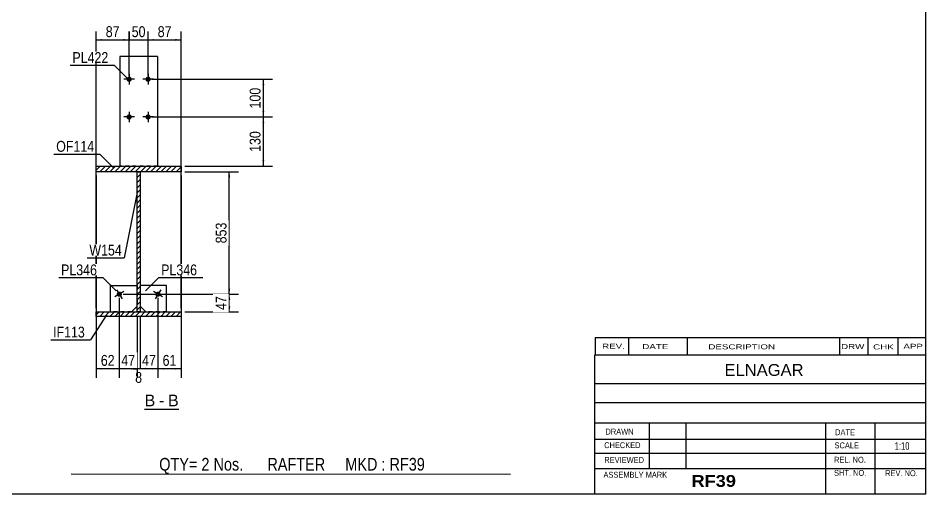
# Model space of a CAD drawing. Header units: millimetres. Extents: x -18 to 386, y -189 to 88.
# Drawn here: x 144.6 to 384.7, y -189.4 to -63.5 of the extents above; entities that cross this region are included whole.
import ezdxf

# ---------------------------------------------------------------- set-up
doc = ezdxf.new("R2010")
doc.units = ezdxf.units.MM
doc.linetypes.add('DXK_LINE_DOT1', pattern=[1.8814, 0.9407, -0.9407])
doc.styles.add('Arial', font='ARIAL.TTF', dxfattribs={"height": 0.2})
doc.styles.add('Arial Bold', font='ARIALBD.TTF', dxfattribs={"height": 0.2})
doc.styles.add('Arial Narrow', font='ARIALN.TTF', dxfattribs={"height": 0.2})

# ---------------------------------------------------------------- blocks, each defined once
blk = doc.blocks.new('Unknown-623477846-1210')
at = {"color": 5, "linetype": 'Continuous'}
for p, q in [((384.7, -189.37), (384.7, 87.63)), ((-15.3, -189.37), (384.7, -189.37))]:
    blk.add_line(p, q, dxfattribs=at)
blk = doc.blocks.new('Unknown-623477846-16 - 1231')
at = {"color": 7, "linetype": 'Continuous'}
blk.add_line((177.99, -166.93), (187.02, -166.93), dxfattribs=at)
at = {"color": 0, "linetype": 'Continuous'}
blk.add_wipeout([(180.84, -166.18), (180.84, -162.98), (177.99, -162.98), (177.99, -166.18)], dxfattribs=at)
blk.add_wipeout([(183.22, -166.18), (183.22, -162.98), (181.8, -162.98), (181.8, -166.18)], dxfattribs=at)
at = {"color": 96, "linetype": 'Continuous', "style": 'Arial'}
blk.add_text('B', height=3.06, dxfattribs=at).set_placement((177.99, -166.18))
at = {"color": 0, "linetype": 'Continuous'}
blk.add_wipeout([(187.02, -166.18), (187.02, -162.98), (184.18, -162.98), (184.18, -166.18)], dxfattribs=at)
at = {"color": 96, "linetype": 'Continuous', "style": 'Arial'}
for s, p in [('B', (184.18, -166.18)), ('-', (181.8, -166.18))]:
    blk.add_text(s, height=3.06, dxfattribs=at).set_placement(p)
blk = doc.blocks.new('Bolt-623477846-1249 - 1231')
at = {"linetype": 'Continuous'}
blk.add_hatch(color=3, dxfattribs=at).paths.add_polyline_path([(182.11, -136.9, -1), (180.93, -136.16, -1)])
at = {"color": 3, "linetype": 'Continuous'}
for p, q in [((182.71, -137.27), (180.33, -135.79)), ((182.26, -135.34), (180.78, -137.72))]:
    blk.add_line(p, q, dxfattribs=at)
blk = doc.blocks.new('Bolt-623477846-1250 - 1231')
at = {"linetype": 'Continuous'}
blk.add_hatch(color=3, dxfattribs=at).paths.add_polyline_path([(171.91, -136.16, -1), (170.73, -136.9, -1)])
at = {"color": 3, "linetype": 'Continuous'}
for p, q in [((172.51, -135.79), (170.13, -137.27)), ((170.58, -135.34), (172.06, -137.72))]:
    blk.add_line(p, q, dxfattribs=at)
blk = doc.blocks.new('Part-623477846-1319 - 1231')
at = {"color": 2, "linetype": 'Continuous'}
for p, q in [((183.82, -134.23), (176.82, -134.23)), ((183.82, -141.23), (183.82, -134.23)), ((176.82, -139.73), (178.32, -141.23))]:
    blk.add_line(p, q, dxfattribs=at)
at = {"color": 7, "linetype": 'DXK_LINE_DOT1'}
for p, q in [((176.82, -134.23), (176.82, -139.73)), ((183.82, -141.23), (178.32, -141.23))]:
    blk.add_line(p, q, dxfattribs=at)
blk = doc.blocks.new('Part-623477846-1287 - 1231')
at = {"linetype": 'Continuous'}
h = blk.add_hatch(dxfattribs=at)
h.set_pattern_fill('', scale=0.3, style=0, pattern_type=0)
h.set_pattern_definition([(45, (176.8213, -141.2315), (-0.67352, 0.67352), [])])
h.paths.add_polyline_path([(176.02, -141.23), (176.82, -141.23), (176.82, -104.13), (176.02, -104.13)])
at = {"color": 2, "linetype": 'Continuous'}
for p, q in [((176.02, -119.13), (176.02, -104.13)), ((176.02, -104.13), (176.82, -104.13)), ((176.82, -104.13), (176.82, -119.13)), ((176.02, -141.23), (176.02, -119.23)), ((176.82, -119.23), (176.82, -141.23)), ((176.82, -141.23), (176.02, -141.23))]:
    blk.add_line(p, q, dxfattribs=at)
blk = doc.blocks.new('Bolt-623477846-1264 - 1231')
at = {"linetype": 'Continuous'}
for points in [[(174.62, -79.63, -1), (173.22, -79.63, -1)], [(179.62, -79.63, -1), (178.22, -79.63, -1)], [(174.62, -89.63, -1), (173.22, -89.63, -1)], [(179.62, -89.63, -1), (178.22, -89.63, -1)]]:
    blk.add_hatch(color=3, dxfattribs=at).paths.add_polyline_path(points)
at = {"color": 3, "linetype": 'Continuous'}
for p, q in [((173.92, -78.23), (173.92, -81.03)), ((178.92, -78.23), (178.92, -81.03)), ((175.32, -79.63), (172.52, -79.63)), ((180.32, -79.63), (177.52, -79.63)), ((173.92, -88.23), (173.92, -91.03)), ((178.92, -88.23), (178.92, -91.03)), ((175.32, -89.63), (172.52, -89.63)), ((180.32, -89.63), (177.52, -89.63))]:
    blk.add_line(p, q, dxfattribs=at)
blk = doc.blocks.new('Part-623477846-1324 - 1231')
at = {"color": 2, "linetype": 'Continuous'}
for p, q in [((169.02, -141.23), (169.02, -134.23)), ((169.02, -134.23), (176.02, -134.23)), ((176.02, -139.73), (174.52, -141.23))]:
    blk.add_line(p, q, dxfattribs=at)
at = {"color": 7, "linetype": 'DXK_LINE_DOT1'}
for p, q in [((176.02, -134.23), (176.02, -139.73)), ((174.52, -141.23), (169.02, -141.23))]:
    blk.add_line(p, q, dxfattribs=at)
blk = doc.blocks.new('Part-623477846-1359 - 1231')
at = {"color": 2, "linetype": 'Continuous'}
for p, q in [((181.42, -73.63), (171.42, -73.63)), ((171.42, -73.63), (171.42, -102.63)), ((181.42, -73.63), (181.42, -102.63))]:
    blk.add_line(p, q, dxfattribs=at)
at = {"color": 7, "linetype": 'DXK_LINE_DOT1'}
blk.add_line((181.42, -102.63), (171.42, -102.63), dxfattribs=at)
blk = doc.blocks.new('Part-623477846-1394 - 1231')
at = {"linetype": 'Continuous'}
h = blk.add_hatch(dxfattribs=at)
h.set_pattern_fill('', scale=0.3, style=0, pattern_type=0)
h.set_pattern_definition([(45, (187.6713, -142.4315), (-0.67352, 0.67352), [])])
h.paths.add_polyline_path([(165.17, -142.43), (187.67, -142.43), (187.67, -141.23), (165.17, -141.23)])
at = {"color": 2, "linetype": 'Continuous'}
for p, q in [((165.17, -142.43), (165.17, -141.23)), ((165.17, -141.23), (187.67, -141.23)), ((187.67, -141.23), (187.67, -142.43)), ((187.67, -142.43), (165.17, -142.43))]:
    blk.add_line(p, q, dxfattribs=at)
blk = doc.blocks.new('Part-623477846-1421 - 1231')
at = {"linetype": 'Continuous'}
h = blk.add_hatch(dxfattribs=at)
h.set_pattern_fill('', scale=0.3, style=0, pattern_type=0)
h.set_pattern_definition([(45, (187.6713, -104.1315), (-0.67352, 0.67352), [])])
h.paths.add_polyline_path([(165.17, -104.13), (187.67, -104.13), (187.67, -102.63), (165.17, -102.63)])
at = {"color": 2, "linetype": 'Continuous'}
for p, q in [((165.17, -104.13), (165.17, -102.63)), ((165.17, -102.63), (187.67, -102.63)), ((187.67, -102.63), (187.67, -104.13)), ((187.67, -104.13), (165.17, -104.13))]:
    blk.add_line(p, q, dxfattribs=at)
blk = doc.blocks.new('StraightDimension-623477846-1507 - 1231')
at = {"linetype": 'Continuous'}
for points in [[(175.42, -69.48), (173.92, -69.23), (175.42, -68.98)], [(177.42, -68.98), (178.92, -69.23), (177.42, -69.48)]]:
    blk.add_hatch(color=7, dxfattribs=at).paths.add_polyline_path(points)
at = {"color": 7, "linetype": 'Continuous'}
for p, q in [((173.92, -78.63), (173.92, -66.98)), ((178.92, -78.63), (178.92, -66.98)), ((173.92, -69.23), (178.92, -69.23))]:
    blk.add_line(p, q, dxfattribs=at)
at = {"color": 0}
blk.add_wipeout([(178.85, -69.08), (178.85, -64.88), (173.99, -64.88), (173.99, -69.08)], dxfattribs=at)
at = {"color": 3, "style": 'Arial Narrow'}
blk.add_text('50', height=2.863, dxfattribs=at).set_placement((174.59, -68.48))
blk = doc.blocks.new('StraightDimension-623477846-1451 - 1231')
at = {"linetype": 'Continuous'}
for points in [[(209.17, -81.13), (209.42, -79.63), (209.67, -81.13)], [(209.67, -88.13), (209.42, -89.63), (209.17, -88.13)]]:
    blk.add_hatch(color=7, dxfattribs=at).paths.add_polyline_path(points)
at = {"color": 7, "linetype": 'Continuous'}
for p, q in [((179.92, -79.63), (211.82, -79.63)), ((209.42, -89.63), (209.42, -79.63)), ((179.92, -89.63), (211.82, -89.63))]:
    blk.add_line(p, q, dxfattribs=at)
at = {"color": 0}
blk.add_wipeout([(209.27, -81.29), (205.07, -81.29), (205.07, -87.97), (209.27, -87.97)], dxfattribs=at)
at = {"color": 3, "style": 'Arial Narrow'}
blk.add_text('100', height=2.863, rotation=90.0002, dxfattribs=at).set_placement((208.67, -87.37))
blk = doc.blocks.new('StraightDimension-623477846-1434 - 1231')
at = {"linetype": 'Continuous'}
for points in [[(209.17, -91.13), (209.42, -89.63), (209.67, -91.13)], [(209.67, -101.13), (209.42, -102.63), (209.17, -101.13)]]:
    blk.add_hatch(color=7, dxfattribs=at).paths.add_polyline_path(points)
at = {"color": 7, "linetype": 'Continuous'}
for p, q in [((179.92, -89.63), (211.82, -89.63)), ((209.42, -102.63), (209.42, -89.63)), ((188.67, -102.63), (211.82, -102.63))]:
    blk.add_line(p, q, dxfattribs=at)
at = {"color": 0}
blk.add_wipeout([(209.27, -92.79), (205.07, -92.79), (205.07, -99.47), (209.27, -99.47)], dxfattribs=at)
at = {"color": 3, "style": 'Arial Narrow'}
blk.add_text('130', height=2.863, rotation=90.0002, dxfattribs=at).set_placement((208.67, -98.87))
blk = doc.blocks.new('StraightDimension-623477846-3334 - 1231')
at = {"linetype": 'Continuous'}
for points in [[(178.32, -156.48), (176.82, -156.23), (178.32, -155.98)], [(180.02, -155.98), (181.52, -156.23), (180.02, -156.48)]]:
    blk.add_hatch(color=7, dxfattribs=at).paths.add_polyline_path(points)
at = {"color": 7, "linetype": 'Continuous'}
for p, q in [((181.52, -137.53), (181.52, -158.63)), ((176.82, -142.23), (176.82, -158.63)), ((176.82, -156.23), (181.52, -156.23))]:
    blk.add_line(p, q, dxfattribs=at)
at = {"color": 0}
blk.add_wipeout([(181.6, -156.08), (181.6, -151.88), (176.74, -151.88), (176.74, -156.08)], dxfattribs=at)
at = {"color": 3, "style": 'Arial Narrow'}
blk.add_text('47', height=2.863, dxfattribs=at).set_placement((177.34, -155.48))
blk = doc.blocks.new('StraightDimension-623477846-1462 - 1231')
at = {"linetype": 'Continuous'}
for points in [[(200.17, -105.63), (200.42, -104.13), (200.67, -105.63)], [(200.67, -135.03), (200.42, -136.53), (200.17, -135.03)]]:
    blk.add_hatch(color=7, dxfattribs=at).paths.add_polyline_path(points)
at = {"color": 7, "linetype": 'Continuous'}
for p, q in [((188.67, -104.13), (202.82, -104.13)), ((200.42, -136.53), (200.42, -104.13)), ((172.32, -136.53), (202.82, -136.53))]:
    blk.add_line(p, q, dxfattribs=at)
at = {"color": 0}
blk.add_wipeout([(200.27, -116.99), (196.07, -116.99), (196.07, -123.67), (200.27, -123.67)], dxfattribs=at)
at = {"color": 3, "style": 'Arial Narrow'}
blk.add_text('853', height=2.863, rotation=90.0002, dxfattribs=at).set_placement((199.67, -123.07))
blk = doc.blocks.new('StraightDimension-623477846-1480 - 1231')
at = {"linetype": 'Continuous'}
for points in [[(200.17, -138.03), (200.42, -136.53), (200.67, -138.03)], [(200.67, -139.73), (200.42, -141.23), (200.17, -139.73)]]:
    blk.add_hatch(color=7, dxfattribs=at).paths.add_polyline_path(points)
at = {"color": 7, "linetype": 'Continuous'}
for p, q in [((172.32, -136.53), (202.82, -136.53)), ((200.42, -141.23), (200.42, -136.53)), ((188.67, -141.23), (202.82, -141.23))]:
    blk.add_line(p, q, dxfattribs=at)
at = {"color": 0}
blk.add_wipeout([(200.27, -136.45), (196.07, -136.45), (196.07, -141.31), (200.27, -141.31)], dxfattribs=at)
at = {"color": 3, "style": 'Arial Narrow'}
blk.add_text('47', height=2.863, rotation=90.0002, dxfattribs=at).set_placement((199.67, -140.71))
blk = doc.blocks.new('StraightDimension-623477846-1497 - 1231')
at = {"linetype": 'Continuous'}
for points in [[(180.42, -69.48), (178.92, -69.23), (180.42, -68.98)], [(186.17, -68.98), (187.67, -69.23), (186.17, -69.48)]]:
    blk.add_hatch(color=7, dxfattribs=at).paths.add_polyline_path(points)
at = {"color": 7, "linetype": 'Continuous'}
for p, q in [((178.92, -78.63), (178.92, -66.98)), ((187.67, -140.23), (187.67, -66.98)), ((178.92, -69.23), (187.67, -69.23))]:
    blk.add_line(p, q, dxfattribs=at)
at = {"color": 0}
blk.add_wipeout([(185.72, -69.08), (185.72, -64.88), (180.87, -64.88), (180.87, -69.08)], dxfattribs=at)
at = {"color": 3, "style": 'Arial Narrow'}
blk.add_text('87', height=2.863, dxfattribs=at).set_placement((181.47, -68.48))
blk = doc.blocks.new('StraightDimension-623477846-1517 - 1231')
at = {"linetype": 'Continuous'}
for points in [[(166.67, -69.48), (165.17, -69.23), (166.67, -68.98)], [(172.42, -68.98), (173.92, -69.23), (172.42, -69.48)]]:
    blk.add_hatch(color=7, dxfattribs=at).paths.add_polyline_path(points)
at = {"color": 7, "linetype": 'Continuous'}
for p, q in [((165.17, -140.23), (165.17, -66.98)), ((173.92, -78.63), (173.92, -66.98)), ((165.17, -69.23), (173.92, -69.23))]:
    blk.add_line(p, q, dxfattribs=at)
at = {"color": 0}
blk.add_wipeout([(171.97, -69.08), (171.97, -64.88), (167.12, -64.88), (167.12, -69.08)], dxfattribs=at)
at = {"color": 3, "style": 'Arial Narrow'}
blk.add_text('87', height=2.863, dxfattribs=at).set_placement((167.72, -68.48))
blk = doc.blocks.new('StraightDimension-623477846-3333 - 1231')
at = {"linetype": 'Continuous'}
for points in [[(183.02, -156.48), (181.52, -156.23), (183.02, -155.98)], [(186.17, -155.98), (187.67, -156.23), (186.17, -156.48)]]:
    blk.add_hatch(color=7, dxfattribs=at).paths.add_polyline_path(points)
at = {"color": 7, "linetype": 'Continuous'}
for p, q in [((187.67, -105.13), (187.67, -158.63)), ((181.52, -137.53), (181.52, -158.63)), ((181.52, -156.23), (187.67, -156.23))]:
    blk.add_line(p, q, dxfattribs=at)
at = {"color": 0}
blk.add_wipeout([(187.02, -156.08), (187.02, -151.88), (182.17, -151.88), (182.17, -156.08)], dxfattribs=at)
at = {"color": 3, "style": 'Arial Narrow'}
blk.add_text('61', height=2.863, dxfattribs=at).set_placement((182.77, -155.48))
blk = doc.blocks.new('StraightDimension-623477846-3335 - 1231')
at = {"linetype": 'Continuous'}
for points in [[(174.52, -155.98), (176.02, -156.23), (174.52, -156.48)], [(178.32, -156.48), (176.82, -156.23), (178.32, -155.98)]]:
    blk.add_hatch(color=7, dxfattribs=at).paths.add_polyline_path(points)
at = {"color": 7, "linetype": 'Continuous'}
for p, q in [((176.02, -142.23), (176.02, -158.48)), ((176.82, -142.23), (176.82, -158.48)), ((176.02, -156.23), (176.82, -156.23))]:
    blk.add_line(p, q, dxfattribs=at)
at = {"color": 0}
blk.add_wipeout([(177.94, -160.58), (177.94, -156.38), (174.91, -156.38), (174.91, -160.58)], dxfattribs=at)
at = {"color": 3, "style": 'Arial Narrow'}
blk.add_text('8', height=2.86, dxfattribs=at).set_placement((175.51, -159.98))
blk = doc.blocks.new('StraightDimension-623477846-3336 - 1231')
at = {"linetype": 'Continuous'}
for points in [[(172.82, -156.48), (171.32, -156.23), (172.82, -155.98)], [(174.52, -155.98), (176.02, -156.23), (174.52, -156.48)]]:
    blk.add_hatch(color=7, dxfattribs=at).paths.add_polyline_path(points)
at = {"color": 7, "linetype": 'Continuous'}
for p, q in [((171.32, -137.53), (171.32, -158.63)), ((176.02, -142.23), (176.02, -158.63)), ((171.32, -156.23), (176.02, -156.23))]:
    blk.add_line(p, q, dxfattribs=at)
at = {"color": 0}
blk.add_wipeout([(176.1, -156.08), (176.1, -151.88), (171.24, -151.88), (171.24, -156.08)], dxfattribs=at)
at = {"color": 3, "style": 'Arial Narrow'}
blk.add_text('47', height=2.863, dxfattribs=at).set_placement((171.84, -155.48))
blk = doc.blocks.new('StraightDimension-623477846-3337 - 1231')
at = {"linetype": 'Continuous'}
for points in [[(166.67, -156.48), (165.17, -156.23), (166.67, -155.98)], [(169.82, -155.98), (171.32, -156.23), (169.82, -156.48)]]:
    blk.add_hatch(color=7, dxfattribs=at).paths.add_polyline_path(points)
at = {"color": 7, "linetype": 'Continuous'}
for p, q in [((165.17, -105.13), (165.17, -158.63)), ((171.32, -137.53), (171.32, -158.63)), ((165.17, -156.23), (171.32, -156.23))]:
    blk.add_line(p, q, dxfattribs=at)
at = {"color": 0}
blk.add_wipeout([(170.67, -156.08), (170.67, -151.88), (165.82, -151.88), (165.82, -156.08)], dxfattribs=at)
at = {"color": 3, "style": 'Arial Narrow'}
blk.add_text('62', height=2.863, dxfattribs=at).set_placement((166.42, -155.48))
blk = doc.blocks.new('CBS_CALLOFF-623477846-7891')
at = {"color": 7, "linetype": 'Continuous'}
blk.add_line((158.58, -184.1), (274.81, -184.12), dxfattribs=at)
at = {"color": 3, "linetype": 'Continuous', "style": 'Arial Narrow'}
blk.add_text('QTY= 2 Nos.      RAFTER     MKD : RF39', height=3.3405, dxfattribs=at).set_placement((181.87, -183.21))
blk = doc.blocks.new('CBS_NAME_BLOG-623477846-7892')
at = {"color": 7, "linetype": 'Continuous'}
for p, q in [((297.11, -152.62), (384.63, -152.62)), ((297.11, -189.33), (297.11, -152.62)), ((297.11, -160.16), (384.63, -160.16)), ((297.18, -165.21), (384.7, -165.21)), ((297.11, -170.59), (384.63, -170.59)), ((311.63, -182.69), (311.63, -170.59)), ((321.32, -182.67), (321.32, -170.6)), ((358.23, -189.33), (358.23, -170.6)), ((371.28, -189.33), (371.28, -170.59)), ((297.12, -174.88), (384.7, -174.87)), ((297.11, -178.63), (384.63, -178.63)), ((297.11, -182.67), (384.63, -182.67)), ((297.11, -189.37), (384.7, -189.37))]:
    blk.add_line(p, q, dxfattribs=at)
at = {"color": 3, "linetype": 'Continuous', "style": 'Arial'}
blk.add_text('ELNAGAR', height=3.133, dxfattribs=at).set_placement((331.43, -158.15))
at = {"color": 3, "linetype": 'Continuous'}
for s, height, style, width, p in [('DRAWN', 1.566, 'Arial', 0.9, (299.94, -173.69)), ('DATE', 1.566, 'Arial', 0.9, (360.7, -173.85)), ('CHECKED', 1.566, 'Arial', 0.9, (299.59, -177.27)), ('SCALE', 1.566, 'Arial', 0.9, (360.55, -177.33)), ('1:10', 1.957, 'Arial Narrow', 0.9, (376.44, -177.69)), ('REVIEWED', 1.566, 'Arial', 0.9, (299.63, -181.18)), ('REL. NO.', 1.566, 'Arial', 0.9, (360.41, -181.14)), ('ASSEMBLY MARK', 1.5663, 'Arial', 0.9, (299.41, -185.11)), ('RF39', 3.131, 'Arial Bold', 1.1, (322.69, -187.52)), ('SHT. NO.', 1.566, 'Arial', 0.9, (360.41, -184.6)), ('REV. NO.', 1.566, 'Arial', 0.9, (373.93, -184.69))]:
    blk.add_text(s, height=height, dxfattribs=dict(at, style=style, width=width)).set_placement(p)
blk = doc.blocks.new('CBS_REVISION-623477846-7893')
at = {"color": 7, "linetype": 'Continuous'}
for p, q in [((297.19, -147.99), (384.69, -147.99)), ((297.19, -147.99), (297.19, -152.62)), ((305.99, -147.99), (305.99, -152.62)), ((321.58, -147.99), (321.58, -152.56)), ((361.84, -147.99), (361.84, -152.62)), ((369.38, -147.99), (369.38, -152.62)), ((377.33, -147.99), (377.33, -152.62)), ((297.19, -152.62), (384.69, -152.62))]:
    blk.add_line(p, q, dxfattribs=at)
at = {"color": 7, "style": 'Arial Narrow', "width": 1.7}
for s, height, p in [('REV.', 1.326, (299.05, -150.95)), ('DATE', 1.326, (309.68, -151.06)), ('DESCRIPTION', 1.3257, (327.16, -151.12)), ('DRW', 1.326, (362.27, -151.06)), ('CHK', 1.326, (370.76, -151.15)), ('APP', 1.326, (378.76, -150.99))]:
    blk.add_text(s, height=height, dxfattribs=at).set_placement(p)
blk = doc.blocks.new('Mark-623477846-1315 - 1231')
at = {"color": 0}
blk.add_wipeout([(191.89, -131.53), (191.89, -128.53), (182.39, -128.53), (182.39, -131.53)], dxfattribs=at)
blk.add_wipeout([(191.89, -131.53), (191.89, -128.53), (182.39, -128.53), (182.39, -131.53)], dxfattribs=at)
at = {"color": 7, "linetype": 'Continuous'}
for p, q in [((178.25, -135.66), (181.79, -132.13)), ((181.79, -132.13), (193.39, -132.13))]:
    blk.add_line(p, q, dxfattribs=at)
at = {"color": 3, "style": 'Arial Narrow'}
blk.add_text('PL346', height=2.863, dxfattribs=at).set_placement((182.39, -131.53))
blk = doc.blocks.new('Mark-623477846-1282 - 1231')
at = {"color": 0}
blk.add_wipeout([(171.97, -126.29), (171.97, -123.29), (163.39, -123.29), (163.39, -126.29)], dxfattribs=at)
blk.add_wipeout([(171.97, -126.29), (171.97, -123.29), (163.39, -123.29), (163.39, -126.29)], dxfattribs=at)
at = {"color": 7, "linetype": 'Continuous'}
for p in [(176.11, -109.16), (162.79, -126.89)]:
    blk.add_line(p, (172.57, -126.89), dxfattribs=at)
at = {"color": 3, "style": 'Arial Narrow'}
blk.add_text('W154', height=2.863, dxfattribs=at).set_placement((163.39, -126.29))
blk = doc.blocks.new('Mark-623477846-1320 - 1231')
at = {"color": 7, "linetype": 'Continuous'}
blk.add_line((170.45, -135.66), (166.92, -132.13), dxfattribs=at)
at = {"color": 0}
blk.add_wipeout([(165.42, -131.53), (165.42, -128.53), (155.91, -128.53), (155.91, -131.53)], dxfattribs=at)
blk.add_wipeout([(165.42, -131.53), (165.42, -128.53), (155.91, -128.53), (155.91, -131.53)], dxfattribs=at)
at = {"color": 7, "linetype": 'Continuous'}
blk.add_line((155.31, -132.13), (166.92, -132.13), dxfattribs=at)
at = {"color": 3, "style": 'Arial Narrow'}
blk.add_text('PL346', height=2.863, dxfattribs=at).set_placement((155.91, -131.53))
blk = doc.blocks.new('Mark-623477846-1355 - 1231')
at = {"color": 7, "linetype": 'Continuous'}
blk.add_line((173.45, -79.47), (169.92, -75.93), dxfattribs=at)
at = {"color": 0}
blk.add_wipeout([(168.42, -75.33), (168.42, -72.33), (158.91, -72.33), (158.91, -75.33)], dxfattribs=at)
blk.add_wipeout([(168.42, -75.33), (168.42, -72.33), (158.91, -72.33), (158.91, -75.33)], dxfattribs=at)
at = {"color": 7, "linetype": 'Continuous'}
blk.add_line((158.31, -75.93), (169.92, -75.93), dxfattribs=at)
at = {"color": 3, "style": 'Arial Narrow'}
blk.add_text('PL422', height=2.863, dxfattribs=at).set_placement((158.91, -75.33))
blk = doc.blocks.new('Mark-623477846-1390 - 1231')
at = {"color": 7, "linetype": 'Continuous'}
blk.add_line((168.03, -141.89), (163.7, -148.59), dxfattribs=at)
at = {"color": 0}
blk.add_wipeout([(162.2, -147.99), (162.2, -144.99), (153.79, -144.99), (153.79, -147.99)], dxfattribs=at)
blk.add_wipeout([(162.2, -147.99), (162.2, -144.99), (153.79, -144.99), (153.79, -147.99)], dxfattribs=at)
at = {"color": 7, "linetype": 'Continuous'}
blk.add_line((153.19, -148.59), (163.7, -148.59), dxfattribs=at)
at = {"color": 3, "style": 'Arial Narrow'}
blk.add_text('IF113', height=2.863, dxfattribs=at).set_placement((153.79, -147.99))
blk = doc.blocks.new('Mark-623477846-1417 - 1231')
at = {"color": 7, "linetype": 'Continuous'}
blk.add_line((169.7, -102.96), (166.17, -99.43), dxfattribs=at)
at = {"color": 0}
blk.add_wipeout([(164.67, -98.83), (164.67, -95.83), (154.62, -95.83), (154.62, -98.83)], dxfattribs=at)
blk.add_wipeout([(164.67, -98.83), (164.67, -95.83), (154.62, -95.83), (154.62, -98.83)], dxfattribs=at)
at = {"color": 7, "linetype": 'Continuous'}
blk.add_line((154.02, -99.43), (166.17, -99.43), dxfattribs=at)
at = {"color": 3, "style": 'Arial Narrow'}
blk.add_text('OF114', height=2.863, dxfattribs=at).set_placement((154.62, -98.83))

msp = doc.modelspace()

# ---------------------------------------------------------------- block references
for name in ['Unknown-623477846-1210', 'Part-623477846-1359 - 1231', 'Bolt-623477846-1264 - 1231', 'Part-623477846-1421 - 1231', 'Part-623477846-1287 - 1231', 'Part-623477846-1324 - 1231', 'Part-623477846-1319 - 1231', 'Bolt-623477846-1250 - 1231', 'Bolt-623477846-1249 - 1231', 'Part-623477846-1394 - 1231', 'CBS_REVISION-623477846-7893', 'CBS_NAME_BLOG-623477846-7892', 'CBS_CALLOFF-623477846-7891']:
    msp.add_blockref(name, (0, 0))

# ---------------------------------------------------------------- next in the draw order: block references
for name in ['StraightDimension-623477846-1507 - 1231', 'StraightDimension-623477846-3334 - 1231', 'Unknown-623477846-16 - 1231']:
    msp.add_blockref(name, (0, 0))

# ---------------------------------------------------------------- next in the draw order: block references
for name in ['StraightDimension-623477846-1451 - 1231', 'StraightDimension-623477846-1462 - 1231']:
    msp.add_blockref(name, (0, 0))

# ---------------------------------------------------------------- next in the draw order: block references
for name in ['StraightDimension-623477846-1434 - 1231', 'StraightDimension-623477846-1480 - 1231']:
    msp.add_blockref(name, (0, 0))

# ---------------------------------------------------------------- next in the draw order: block references
for name in ['StraightDimension-623477846-1517 - 1231', 'StraightDimension-623477846-1497 - 1231', 'StraightDimension-623477846-3335 - 1231']:
    msp.add_blockref(name, (0, 0))

# ---------------------------------------------------------------- next in the draw order: block references
for name in ['Mark-623477846-1355 - 1231', 'Mark-623477846-1417 - 1231', 'StraightDimension-623477846-3333 - 1231', 'StraightDimension-623477846-3336 - 1231']:
    msp.add_blockref(name, (0, 0))

# ---------------------------------------------------------------- next in the draw order: block references
for name in ['StraightDimension-623477846-3337 - 1231', 'Mark-623477846-1315 - 1231']:
    msp.add_blockref(name, (0, 0))

# ---------------------------------------------------------------- next in the draw order: block references
for name in ['Mark-623477846-1282 - 1231', 'Mark-623477846-1320 - 1231', 'Mark-623477846-1390 - 1231']:
    msp.add_blockref(name, (0, 0))

doc.saveas('drawing.dxf')
